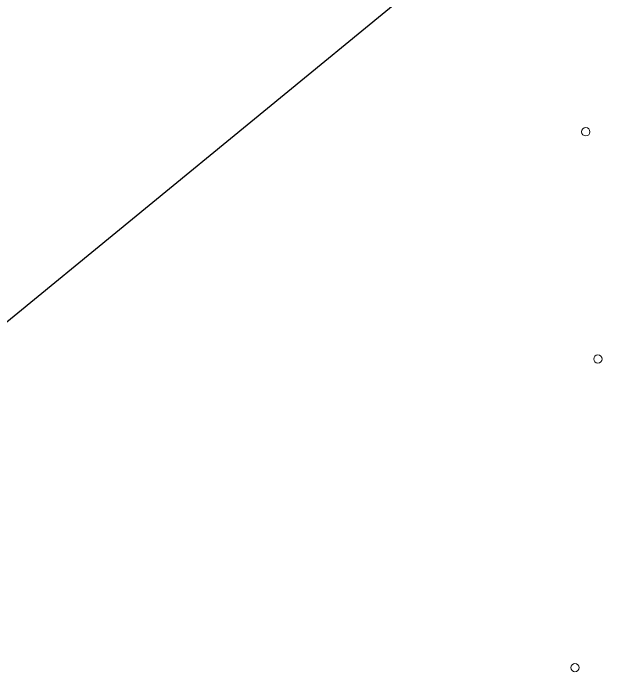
# Model space of a CAD drawing. Header units: millimetres. Extents: x 6156 to 7119, y 3162 to 3647.
# Drawn here: x 6953.52 to 6971.72, y 3478.12 to 3497.9 of the extents above; entities that cross this region are included whole.
import ezdxf

# ---------------------------------------------------------------- set-up
doc = ezdxf.new("R2010")
doc.units = ezdxf.units.MM
doc.layers.add('图层1', color=7, linetype='Continuous')
doc.layers.add('点图2', color=30, linetype='Continuous', lineweight=5)

msp = doc.modelspace()

# ---------------------------------------------------------------- linework, layer by layer
at = {"layer": '图层1', "lineweight": -3}
msp.add_line((6941.534, 3478.969), (6982.604, 3512.622), dxfattribs=at)
at = {"layer": '点图2'}
for centre, start, end in [((6970.726, 3494.34), 0, 180), ((6970.726, 3494.34), 180, 0), ((6971.091, 3487.514), 0, 180), ((6971.091, 3487.514), 180, 0), ((6970.403, 3478.243), 0, 180), ((6970.403, 3478.243), 180, 0)]:
    msp.add_arc(centre, 0.125, start, end, dxfattribs=at)

doc.saveas('drawing.dxf')
